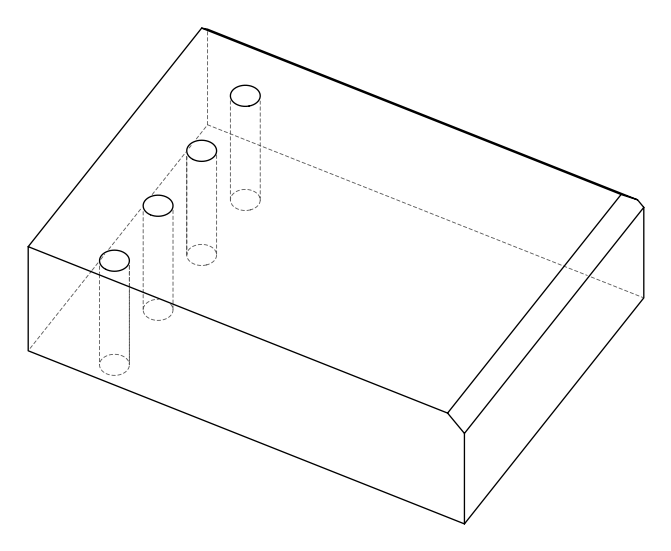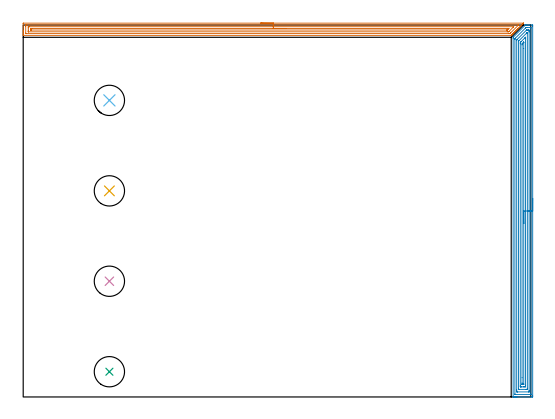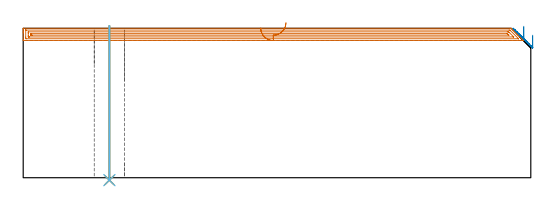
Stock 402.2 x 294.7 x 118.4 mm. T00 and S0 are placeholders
(PLAN: 6 operations, 1 tool changes, 29 min)
(1 AREA_MILL | FG_CHAMFER_SURFACE | UGT0205_001 | 12.74 min | 18867 mm3)
(2 AREA_MILL_1 | FG_CHAMFER_SURFACE_1 | UGT0205_001 | 14.26 min | 34874 mm3)
(3 INDEXABLE_INSERT_DRILL_THROUGH_HOLE_FROM_SOLID | STEP1HOLE | NXT0302_019 | 0.49 min | 53507 mm3)
(4 INDEXABLE_INSERT_DRILL_THROUGH_HOLE_FROM_SOLID_1 | STEP1HOLE_1 | NXT0302_019 | 0.49 min | 53498 mm3)
(5 INDEXABLE_INSERT_DRILL_THROUGH_HOLE_FROM_SOLID_2 | STEP1HOLE_2 | NXT0302_019 | 0.49 min | 53519 mm3)
(6 INDEXABLE_INSERT_DRILL_THROUGH_HOLE_FROM_SOLID_3 | STEP1HOLE_3 | NXT0302_019 | 0.49 min | 53504 mm3)
(TOOL UGT0205_001 | Chamfer Mill 20 x 3 x 45 deg. | D20 FL50 Z2)
(TOOL NXT0302_019 | Index. Insert Drill 24mm [880-D2400L25-05] | D24 PA176 FL120 Z2)
(OP 1 AREA_MILL)
G17 G21 G94 G90
T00 M6
G54
G17 G0 G90 X188.2 Y296.2 S1061 M3
G43 Z128.4 H0
Z118.7
G94 G1 X188.238 Z117.828 F250.
X188.352 Z116.964
X188.541 Z116.112
X188.803 Z115.28
X189.137 Z114.474
X189.54 Z113.7
X190.008 Z112.964
X190.539 Z112.272
X191.129 Z111.629
X191.772 Z111.04
X192.464 Z110.509
X193.2 Z110.04
X193.974 Z109.637
X194.78 Z109.303
X195.612 Z109.041
X196.463 Z108.852
X197.328 Z108.738
X198.2 Z108.7
X396.367
X396.389 Y296.198 Z108.701
X396.39 Y296.195 Z108.704
X396.369 Y296.169 Z108.73
X395.956 Y295.755 Z109.142
X395.773 Y295.573 Z109.327
X395.627 Y295.427 Z109.473
X395.516 Y295.314 Z109.583
X395.475 Y295.274 Z109.624
X394.783 Y294.583 Z110.317
X394.635 Y294.433 Z110.463
X394.581 Y294.38 Z110.518
X393.939 Y293.739 Z111.161
X393.754 Y293.552 Z111.344
X393.094 Y292.894 Z112.006
X392.873 Y292.671 Z112.225
X392.251 Y292.05 Z112.849
X392.197 Y291.996 Z112.903
X391.992 Y291.79 Z113.106
X391.407 Y291.206 Z113.693
X391.303 Y291.102 Z113.796
X391.111 Y290.91 Z113.987
X390.562 Y290.362 Z114.538
X390.23 Y290.029 Z114.868
X389.718 Y289.518 Z115.382
X389.349 Y289.148 Z115.749
X388.873 Y288.673 Z116.226
X388.621 Y288.42 Z116.478
X388.469 Y288.267 Z116.629
X388.319 Y288.118 Z116.78
X388.174 Y287.973 Z116.925
X388.028 Y287.826 Z117.069
X387.885 Y287.684 Z117.214
X387.727 Y287.526 Z117.372
X387.588 Y287.386 Z117.51
X387.45 Y287.249 Z117.648
X387.28 Y287.079 Z117.819
X386.833 Y286.633 Z118.265
X386.704 Y286.505 Z118.39
X385.939 Y286.5 Z118.4
X0.177
X0.006 Y286.501 Z118.389
X0.005 Y286.502
X0. Y286.857 Z118.042
Y287.116 Z117.783
Y287.826 Z117.069
Y289.062 Z115.835
Y289.588 Z115.307
Y290.206 Z114.689
Y295.755 Z109.143
X0.003 Y296.021 Z108.876
X0.01 Y296.192 Z108.706
X0.184 Y296.199 Z108.699
X198.2 Y296.2 Z108.7
Y294.786 Z110.114
X392.287
X392.471 Y294.783 Z110.117
X392.515 Y294.781 Z110.119
X392.52 Y294.779 Z110.121
Y294.776 Z110.124
X392.504 Y294.756 Z110.144
X392.412 Y294.662 Z110.238
X392.297 Y294.546 Z110.354
X386.2 Y288.45 Z116.45
X385.939 Y288.192 Z116.708
X385.75 Y288.012 Z116.888
X385.643 Y287.921 Z116.979
X384.955 Y287.914 Z116.986
X2.325 Y287.915 Z116.985
X2.038 Y287.92 Z116.98
X2.011 Y287.921 Z116.979
X2.006 Y287.943 Z116.957
X2.002 Y287.978 Z116.922
X2.001 Y288.012 Z116.888
X2. Y288.235 Z116.665
Y293.521 Z111.379
X2.002 Y293.993 Z110.907
X2.007 Y294.395 Z110.505
X2.023 Y294.779 Z110.121
X2.415 Y294.784 Z110.116
X2.505 Y294.785 Z110.115
X198.2 Y294.786 Z110.114
Y293.371 Z111.529
X388.358
X388.457 Y293.369 Z111.531
X388.621 Y293.364 Z111.536
X388.653 Y293.362 Z111.538
X388.637 Y293.342 Z111.558
X388.621 Y293.321 Z111.579
X384.966 Y289.666 Z115.234
X384.886 Y289.588 Z115.312
X384.64 Y289.351 Z115.549
X384.408 Y289.335 Z115.565
X384.151 Y289.333 Z115.567
X383.52 Y289.329 Z115.571
X4.203
X4.115 Y289.331 Z115.569
X4.046 Y289.334 Z115.566
X4.01 Y289.337 Z115.563
X4.008 Y289.388 Z115.512
X4.003 Y289.588 Z115.312
X4. Y289.788 Z115.112
Y290.669 Z114.231
Y292.431 Z112.469
X4.003 Y293.112 Z111.788
X4.007 Y293.305 Z111.595
X4.015 Y293.365 Z111.535
X4.072 Y293.367 Z111.533
X4.203 Y293.369 Z111.531
X4.834 Y293.371 Z111.529
X5.097
X198.2
Y291.957 Z112.943
X384.658
X384.715 Y291.956 Z112.944
X384.766 Y291.953 Z112.947
X384.788 Y291.951 Z112.95
X384.781 Y291.941 Z112.959
X384.689 Y291.841 Z113.059
X384.62 Y291.769 Z113.131
X384.201 Y291.35 Z113.55
X383.732 Y290.881 Z114.019
X383.664 Y290.814 Z114.086
X383.619 Y290.774 Z114.126
X383.595 Y290.755 Z114.145
X383.564 Y290.75 Z114.15
X383.257 Y290.745 Z114.155
X382.979 Y290.743 Z114.157
X6.607
X6.141 Y290.747 Z114.153
X6.041 Y290.75 Z114.15
X6.01 Y290.758 Z114.142
X6.006 Y290.807 Z114.093
X6.003 Y290.913 Z113.987
X6. Y291.341 Z113.559
X6.003 Y291.786 Z113.114
X6.006 Y291.895 Z113.005
X6.01 Y291.944 Z112.956
X6.064 Y291.95 Z112.95
X6.272 Y291.954 Z112.946
X6.885 Y291.957 Z112.943
X7.163
X198.2
X199.071 Z112.981
X199.936 Z113.095
X200.788 Z113.283
X201.62 Z113.546
X202.426 Z113.88
X203.2 Z114.282
X203.936 Z114.751
X204.628 Z115.282
X205.271 Z115.872
X205.86 Z116.515
X206.391 Z117.207
X206.86 Z117.943
X207.263 Z118.717
X207.597 Z119.522
X207.859 Z120.355
X208.048 Z121.206
X208.162 Z122.071
X208.2 Z122.943
G0 Z128.4
M5
M2
(OP 2 AREA_MILL_1)
G17 G21 G94 G90
T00 M6
G54
G17 G0 G90 X403.7 Y157.35 S1061 M3
G43 Z128.4 H0
Z112.9
G94 G1 Y157.312 Z112.028 F250.
Y157.198 Z111.164
Y157.009 Z110.312
Y156.747 Z109.48
Y156.413 Z108.674
Y156.01 Z107.9
Y155.542 Z107.164
Y155.01 Z106.472
Y154.421 Z105.829
Y153.778 Z105.24
Y153.086 Z104.708
Y152.35 Z104.24
Y151.576 Z103.837
Y150.77 Z103.503
Y149.938 Z103.241
Y149.086 Z103.052
Y148.222 Z102.938
Y147.35 Z102.9
Y0.884
X403.698 Y0.6 Z102.902
X403.692 Y0.007 Z102.906
X403.689 Y0.004 Z102.909
X403.091 Y0.001 Z103.506
X402.491 Y0. Z104.107
X391.487 Z115.107
X390.903 Z115.694
X390.594 Z116.002
X390.01 Z116.586
X389.701 Z116.894
X389.083 Z117.516
X388.809 Z117.791
X388.621 Z117.978
X388.228 Z118.362
X388.203 Y0.009 Z118.388
X388.2 Y0.154 Z118.4
Y284.286
X388.203 Y284.995 Z118.389
X388.359 Y285.159 Z118.241
X397.755 Y294.556 Z108.844
X397.899 Y294.69 Z108.694
X398.041 Y294.698 Z108.552
X398.347 Y294.7 Z108.252
X398.903 Z107.697
X399.521 Z107.075
X400.722 Z105.875
X401.306 Z105.288
X403.091 Y294.699 Z103.504
X403.689 Y294.697 Z102.907
X403.691 Y294.693 Z102.905
X403.698 Y294.1 Z102.902
X403.7 Y293.491 Z102.9
Y147.35
X402.286 Z104.314
X402.285 Y2.298 Z104.315
X402.284 Y2.211 Z104.316
X402.279 Y2.038 Z104.321
X402.276 Y2.008 Z104.324
X402.27 Y2.006 Z104.33
X402.247 Y2.003 Z104.353
X402.199 Y2.001 Z104.401
X390.085 Z116.515
X389.701 Y2.007 Z116.899
X389.647 Y2.01 Z116.953
X389.621 Y2.016 Z116.979
X389.614 Y2.385 Z116.986
X389.615 Y283.481 Z116.985
X389.616 Y283.568 Z116.984
X389.621 Y283.742 Z116.979
X389.635 Y283.974 Z116.965
X389.701 Y284.046 Z116.899
X389.82 Y284.168 Z116.78
X389.936 Y284.286 Z116.664
X397.966 Y292.315 Z108.634
X398.301 Y292.642 Z108.299
X398.346 Y292.684 Z108.254
X398.436 Y292.69 Z108.164
X398.628 Y292.694 Z107.972
X399.136 Y292.699 Z107.464
X401.815 Z104.785
X402.199 Y292.693 Z104.401
X402.253 Y292.69 Z104.347
X402.279 Y292.684 Z104.321
X402.286 Y292.315 Z104.314
Y147.35
X400.872 Z105.728
X400.871 Y5.061 Z105.729
X400.87 Y4.604 Z105.73
X400.867 Y4.169 Z105.733
X400.865 Y4.056 Z105.735
X400.858 Y4.01 Z105.742
X400.751 Y4.006 Z105.849
X400.581 Y4.001 Z106.019
X391.655 Z114.945
X391.487 Y4.004 Z115.113
X391.318 Y4.01 Z115.282
X391.035 Y4.026 Z115.565
X391.033 Y4.169 Z115.567
X391.03 Y4.625 Z115.57
X391.029 Y5.061 Z115.571
X391.028 Y5.519 Z115.572
X391.029 Y282.731 Z115.571
X391.031 Y282.846 Z115.569
X391.033 Y282.902 Z115.567
X391.036 Y282.925 Z115.564
X391.049 Y282.94 Z115.551
X391.487 Y283.388 Z115.113
X398.628 Y290.529 Z107.972
X398.73 Y290.628 Z107.87
X398.773 Y290.666 Z107.827
X398.792 Y290.681 Z107.808
X398.846 Y290.69 Z107.754
X399.183 Y290.697 Z107.417
X399.352 Y290.7 Z107.248
X399.521 Z107.079
X400.245 Y290.699 Z106.355
X400.413 Y290.696 Z106.187
X400.582 Y290.69 Z106.018
X400.865 Y290.674 Z105.735
X400.867 Y290.531 Z105.733
X400.87 Y290.075 Z105.73
X400.871 Y289.639 Z105.729
X400.872 Y289.181 Z105.728
Y147.35
X399.457 Z107.143
Y6.845
X399.45 Y6.023 Z107.15
X398.628 Y6.001 Z107.972
X398.581 Z108.019
X393.224 Z113.376
X392.45 Y6.024 Z114.15
X392.443 Y6.781 Z114.157
Y6.845
Y281.61
X392.445 Y281.817 Z114.155
X392.448 Y281.868 Z114.152
X392.45 Y281.889 Z114.15
X392.465 Y281.908 Z114.135
X392.531 Y281.979 Z114.069
X392.716 Y282.166 Z113.884
X398.962 Y288.413 Z107.638
X399.117 Y288.565 Z107.483
X399.193 Y288.637 Z107.407
X399.241 Y288.681 Z107.359
X399.291 Y288.69 Z107.309
X399.393 Y288.694 Z107.207
X399.443 Y288.693 Z107.157
X399.45 Y288.691 Z107.15
X399.453 Y288.673 Z107.147
X399.455 Y288.629 Z107.145
X399.457 Y287.918 Z107.143
Y147.35
X398.043 Z108.557
Y9.214
X398.042 Y8.629 Z108.558
X398.04 Y8.325 Z108.56
X398.036 Y8.024 Z108.564
X397.735 Y8.01 Z108.865
X397.47 Y8.003 Z109.13
X396.843 Y8. Z109.757
X396.58 Z110.02
X395.057 Z111.543
X394.794 Z111.806
X394.165 Y8.004 Z112.435
X393.893 Y8.008 Z112.707
X393.863 Y8.02 Z112.737
X393.862 Y8.04 Z112.738
X393.858 Y8.629 Z112.742
X393.857 Y8.937 Z112.743
X393.858 Y279.826 Z112.742
X393.859 Y280.132 Z112.741
X393.864 Y280.718 Z112.736
X393.872 Y280.862 Z112.728
X393.944 Y280.938 Z112.656
X394.165 Y281.164 Z112.435
X394.387 Y281.388 Z112.213
X394.608 Y281.61 Z111.992
X397.51 Y284.512 Z109.09
X397.735 Y284.737 Z108.865
X397.958 Y284.956 Z108.642
X397.99 Y284.986 Z108.61
X398.027 Y285.018 Z108.573
X398.036 Y284.976 Z108.564
X398.04 Y284.932 Z108.56
X398.042 Y284.872 Z108.558
X398.043 Y284.286 Z108.557
Y283.979
Y147.35
X396.629 Z109.971
Y10.414
X396.627 Y10.074 Z109.973
X396.625 Y10.033 Z109.975
X396.623 Y10.018 Z109.977
X396.61 Y10.01 Z109.99
X396.502 Y10.004 Z110.098
X396.363 Y10.001 Z110.237
X395.95 Y10. Z110.65
X395.47 Y10.001 Z111.13
X395.317 Y10.007 Z111.283
X395.288 Y10.009 Z111.312
X395.278 Y10.059 Z111.322
X395.274 Y10.197 Z111.326
X395.272 Y10.414 Z111.328
X395.271 Y11.092 Z111.329
Y15.26
X395.272 Y278.934 Z111.328
X395.276 Y279.607 Z111.324
X395.281 Y279.826 Z111.319
X396.058 Y280.61 Z110.542
X396.504 Y281.057 Z110.096
X396.54 Y281.091 Z110.06
X396.58 Y281.128 Z110.02
X396.614 Y281.155 Z109.986
X396.622 Y281.157 Z109.978
X396.624 Y281.133 Z109.976
X396.628 Y280.933 Z109.972
X396.629 Y276.101 Z109.971
Y147.35
Y146.478 Z110.009
Y145.614 Z110.123
Y144.762 Z110.312
Y143.93 Z110.574
Y143.124 Z110.908
Y142.35 Z111.311
Y141.614 Z111.78
Y140.922 Z112.311
Y140.279 Z112.9
Y139.69 Z113.543
Y139.158 Z114.235
Y138.69 Z114.971
Y138.287 Z115.745
Y137.953 Z116.551
Y137.691 Z117.383
Y137.502 Z118.235
Y137.388 Z119.1
Y137.35 Z119.971
G0 Z128.4
M5
M2
(OP 3 INDEXABLE_INSERT_DRILL_THROUGH_HOLE_FROM_SOLID)
G17 G21 G94 G90
T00 M6
G54
G17 G0 G90 X68.3 Y20. S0 M3
G43 Z128.4 H1
G94 G81 G98 Z-1.919 F250. R120.4
G80
M5
M2
(OP 4 INDEXABLE_INSERT_DRILL_THROUGH_HOLE_FROM_SOLID_1)
G17 G21 G94 G90
T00 M6
G54
G17 G0 G90 X68.3 Y91.7 S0 M3
G43 Z128.4 H1
G94 G81 G98 Z-1.919 F250. R120.4
G80
M5
M2
(OP 5 INDEXABLE_INSERT_DRILL_THROUGH_HOLE_FROM_SOLID_2)
G17 G21 G94 G90
T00 M6
G54
G17 G0 G90 X68.3 Y163.3 S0 M3
G43 Z128.4 H1
G94 G81 G98 Z-1.919 F250. R120.4
G80
M5
M2
(OP 6 INDEXABLE_INSERT_DRILL_THROUGH_HOLE_FROM_SOLID_3)
G17 G21 G94 G90
T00 M6
G54
G17 G0 G90 X68.3 Y235. S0 M3
G43 Z128.4 H1
G94 G81 G98 Z-1.919 F250. R120.4
G80
M5
M2
